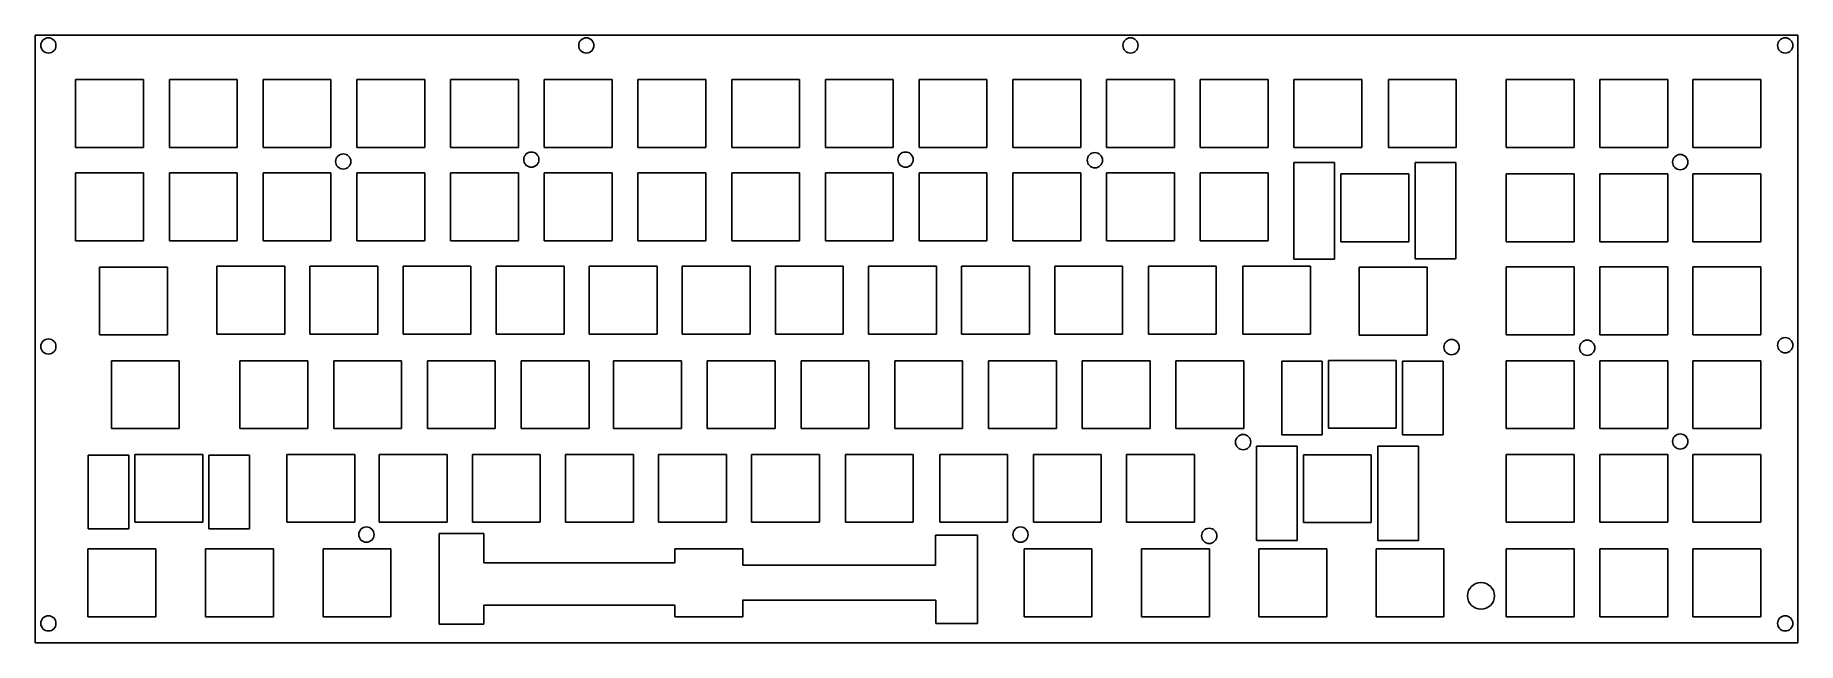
# Model space of a CAD drawing. Extents: x 25 to 384, y -126 to -3.
import ezdxf

# ---------------------------------------------------------------- set-up
doc = ezdxf.new("R2010")
doc.units = 0
doc.layers.add('BLACK', color=7, linetype='CONTINUOUS')

msp = doc.modelspace()

# ---------------------------------------------------------------- linework, layer by layer
at = {"layer": 'BLACK', "linetype": 'CONTINUOUS'}
for p, q in [((25.273, -2.794), (383.54, -2.794)), ((25.273, -126.238), (25.273, -2.794)), ((383.54, -2.794), (383.54, -126.238)), ((33.486, -25.569), (33.486, -11.769)), ((33.486, -11.769), (47.286, -11.769)), ((47.286, -11.769), (47.286, -25.569)), ((52.536, -25.569), (52.536, -11.769)), ((52.536, -11.769), (66.336, -11.769)), ((66.336, -11.769), (66.336, -25.569)), ((71.586, -25.569), (71.586, -11.769)), ((71.586, -11.769), (85.386, -11.769)), ((85.386, -11.769), (85.386, -25.569)), ((90.636, -25.569), (90.636, -11.769)), ((90.636, -11.769), (104.436, -11.769)), ((104.436, -11.769), (104.436, -25.569)), ((109.686, -25.569), (109.686, -11.769)), ((109.686, -11.769), (123.486, -11.769)), ((123.486, -11.769), (123.486, -25.569)), ((128.736, -25.569), (128.736, -11.769)), ((128.736, -11.769), (142.536, -11.769)), ((142.536, -11.769), (142.536, -25.569)), ((147.786, -25.569), (147.786, -11.769)), ((147.786, -11.769), (161.586, -11.769)), ((161.586, -11.769), (161.586, -25.569)), ((166.836, -25.569), (166.836, -11.769)), ((166.836, -11.769), (180.636, -11.769)), ((180.636, -11.769), (180.636, -25.569)), ((185.886, -25.569), (185.886, -11.769)), ((185.886, -11.769), (199.686, -11.769)), ((199.686, -11.769), (199.686, -25.569)), ((204.936, -25.569), (204.936, -11.769)), ((204.936, -11.769), (218.736, -11.769)), ((218.736, -11.769), (218.736, -25.569)), ((223.986, -25.569), (223.986, -11.769)), ((223.986, -11.769), (237.786, -11.769)), ((237.786, -11.769), (237.786, -25.569)), ((243.036, -25.569), (243.036, -11.769)), ((243.036, -11.769), (256.836, -11.769)), ((256.836, -11.769), (256.836, -25.569)), ((262.086, -25.569), (262.086, -11.769)), ((262.086, -11.769), (275.886, -11.769)), ((275.886, -11.769), (275.886, -25.569)), ((281.136, -25.569), (281.136, -11.769)), ((281.136, -11.769), (294.936, -11.769)), ((294.936, -11.769), (294.936, -25.569)), ((300.334, -25.569), (300.334, -11.769)), ((300.334, -11.769), (314.134, -11.769)), ((314.134, -11.769), (314.134, -25.569)), ((324.265, -25.569), (324.265, -11.769)), ((324.265, -11.769), (338.065, -11.769)), ((338.065, -11.769), (338.065, -25.569)), ((343.315, -25.569), (343.315, -11.769)), ((343.315, -11.769), (357.115, -11.769)), ((357.115, -11.769), (357.115, -25.569)), ((362.238, -25.569), (362.238, -11.769)), ((362.238, -11.769), (376.038, -11.769)), ((376.038, -11.769), (376.038, -25.569)), ((47.286, -25.569), (33.486, -25.569)), ((66.336, -25.569), (52.536, -25.569)), ((85.386, -25.569), (71.586, -25.569)), ((104.436, -25.569), (90.636, -25.569)), ((123.486, -25.569), (109.686, -25.569)), ((142.536, -25.569), (128.736, -25.569)), ((161.586, -25.569), (147.786, -25.569)), ((180.636, -25.569), (166.836, -25.569)), ((199.686, -25.569), (185.886, -25.569)), ((218.736, -25.569), (204.936, -25.569)), ((237.786, -25.569), (223.986, -25.569)), ((256.836, -25.569), (243.036, -25.569)), ((275.886, -25.569), (262.086, -25.569)), ((281.093, -28.646), (281.093, -48.266)), ((281.093, -28.646), (289.353, -28.646)), ((294.936, -25.569), (281.136, -25.569)), ((289.353, -28.646), (289.353, -48.266)), ((314.134, -25.569), (300.334, -25.569)), ((305.773, -28.646), (305.773, -48.236)), ((305.773, -28.646), (314.033, -28.646)), ((314.033, -28.646), (314.033, -48.236)), ((338.065, -25.569), (324.265, -25.569)), ((357.115, -25.569), (343.315, -25.569)), ((376.038, -25.569), (362.238, -25.569)), ((33.486, -44.5739), (33.486, -30.7739)), ((33.486, -30.7739), (47.286, -30.7739)), ((47.286, -30.7739), (47.286, -44.5739)), ((52.536, -44.5739), (52.536, -30.7739)), ((52.536, -30.7739), (66.336, -30.7739)), ((66.336, -30.7739), (66.336, -44.5739)), ((71.586, -44.5739), (71.586, -30.7739)), ((71.586, -30.7739), (85.386, -30.7739)), ((85.386, -30.7739), (85.386, -44.5739)), ((90.636, -44.5739), (90.636, -30.7739)), ((90.636, -30.7739), (104.436, -30.7739)), ((104.436, -30.7739), (104.436, -44.5739)), ((109.686, -44.5739), (109.686, -30.7739)), ((109.686, -30.7739), (123.486, -30.7739)), ((123.486, -30.7739), (123.486, -44.5739)), ((128.736, -44.5739), (128.736, -30.7739)), ((128.736, -30.7739), (142.536, -30.7739)), ((142.536, -30.7739), (142.536, -44.5739)), ((147.786, -44.5739), (147.786, -30.7739)), ((147.786, -30.7739), (161.586, -30.7739)), ((161.586, -30.7739), (161.586, -44.5739)), ((166.836, -44.5739), (166.836, -30.7739)), ((166.836, -30.7739), (180.636, -30.7739)), ((180.636, -30.7739), (180.636, -44.5739)), ((185.886, -44.5739), (185.886, -30.7739)), ((185.886, -30.7739), (199.686, -30.7739)), ((199.686, -30.7739), (199.686, -44.5739)), ((204.936, -44.5739), (204.936, -30.7739)), ((204.936, -30.7739), (218.736, -30.7739)), ((218.736, -30.7739), (218.736, -44.5739)), ((223.986, -44.5739), (223.986, -30.7739)), ((223.986, -30.7739), (237.786, -30.7739)), ((237.786, -30.7739), (237.786, -44.5739)), ((243.036, -44.5739), (243.036, -30.7739)), ((243.036, -30.7739), (256.836, -30.7739)), ((256.836, -30.7739), (256.836, -44.5739)), ((262.086, -44.5739), (262.086, -30.7739)), ((262.086, -30.7739), (275.886, -30.7739)), ((275.886, -30.7739), (275.886, -44.5739)), ((290.693, -44.746), (290.693, -30.946)), ((290.693, -30.946), (304.493, -30.946)), ((304.493, -30.946), (304.493, -44.746)), ((324.265, -44.746), (324.265, -30.946)), ((324.265, -30.946), (338.065, -30.946)), ((338.065, -30.946), (338.065, -44.746)), ((343.315, -44.746), (343.315, -30.946)), ((343.315, -30.946), (357.115, -30.946)), ((357.115, -30.946), (357.115, -44.746)), ((362.238, -44.746), (362.238, -30.946)), ((362.238, -30.946), (376.038, -30.946)), ((376.038, -30.946), (376.038, -44.746)), ((47.286, -44.5739), (33.486, -44.5739)), ((66.336, -44.5739), (52.536, -44.5739)), ((85.386, -44.5739), (71.586, -44.5739)), ((104.436, -44.5739), (90.636, -44.5739)), ((123.486, -44.5739), (109.686, -44.5739)), ((142.536, -44.5739), (128.736, -44.5739)), ((161.586, -44.5739), (147.786, -44.5739)), ((180.636, -44.5739), (166.836, -44.5739)), ((199.686, -44.5739), (185.886, -44.5739)), ((218.736, -44.5739), (204.936, -44.5739)), ((237.786, -44.5739), (223.986, -44.5739)), ((256.836, -44.5739), (243.036, -44.5739)), ((275.886, -44.5739), (262.086, -44.5739)), ((304.493, -44.746), (290.693, -44.746)), ((338.065, -44.746), (324.265, -44.746)), ((357.115, -44.746), (343.315, -44.746)), ((376.038, -44.746), (362.238, -44.746)), ((38.3647, -63.6852), (38.3647, -49.8852)), ((38.3647, -49.8852), (52.1647, -49.8852)), ((52.1647, -49.8852), (52.1647, -63.6852)), ((62.188, -63.542), (62.188, -49.742)), ((62.188, -49.742), (75.988, -49.742)), ((75.988, -49.742), (75.988, -63.542)), ((81.111, -63.542), (81.111, -49.742)), ((81.111, -49.742), (94.911, -49.742)), ((94.911, -49.742), (94.911, -63.542)), ((100.034, -63.542), (100.034, -49.742)), ((100.034, -49.742), (113.834, -49.742)), ((113.834, -49.742), (113.834, -63.542)), ((118.957, -63.542), (118.957, -49.742)), ((118.957, -49.742), (132.757, -49.742)), ((132.757, -49.742), (132.757, -63.542)), ((137.88, -63.542), (137.88, -49.742)), ((137.88, -49.742), (151.68, -49.742)), ((151.68, -49.742), (151.68, -63.542)), ((156.803, -63.542), (156.803, -49.742)), ((156.803, -49.742), (170.603, -49.742)), ((170.603, -49.742), (170.603, -63.542)), ((175.726, -63.542), (175.726, -49.742)), ((175.726, -49.742), (189.526, -49.742)), ((189.526, -49.742), (189.526, -63.542)), ((194.649, -63.542), (194.649, -49.742)), ((194.649, -49.742), (208.449, -49.742)), ((208.449, -49.742), (208.449, -63.542)), ((213.572, -63.542), (213.572, -49.742)), ((213.572, -49.742), (227.372, -49.742)), ((227.372, -49.742), (227.372, -63.542)), ((232.495, -63.542), (232.495, -49.742)), ((232.495, -49.742), (246.295, -49.742)), ((246.295, -49.742), (246.295, -63.542)), ((251.545, -63.542), (251.545, -49.742)), ((251.545, -49.742), (265.345, -49.742)), ((265.345, -49.742), (265.345, -63.542)), ((270.722, -63.542), (270.722, -49.742)), ((270.722, -49.742), (284.522, -49.742)), ((281.093, -48.266), (289.353, -48.266)), ((284.522, -49.742), (284.522, -63.542)), ((294.408, -63.7325), (294.408, -49.9325)), ((294.408, -49.9325), (308.208, -49.9325)), ((305.773, -48.236), (314.033, -48.236)), ((308.208, -49.9325), (308.208, -63.7325)), ((324.265, -63.669), (324.265, -49.869)), ((324.265, -49.869), (338.065, -49.869)), ((338.065, -49.869), (338.065, -63.669)), ((343.315, -63.669), (343.315, -49.869)), ((343.315, -49.869), (357.115, -49.869)), ((357.115, -49.869), (357.115, -63.669)), ((362.238, -63.669), (362.238, -49.869)), ((362.238, -49.869), (376.038, -49.869)), ((376.038, -49.869), (376.038, -63.669)), ((52.1647, -63.6852), (38.3647, -63.6852)), ((75.988, -63.542), (62.188, -63.542)), ((94.911, -63.542), (81.111, -63.542)), ((113.834, -63.542), (100.034, -63.542)), ((132.757, -63.542), (118.957, -63.542)), ((151.68, -63.542), (137.88, -63.542)), ((170.603, -63.542), (156.803, -63.542)), ((189.526, -63.542), (175.726, -63.542)), ((208.449, -63.542), (194.649, -63.542)), ((227.372, -63.542), (213.572, -63.542)), ((246.295, -63.542), (232.495, -63.542)), ((265.345, -63.542), (251.545, -63.542)), ((284.522, -63.542), (270.722, -63.542)), ((308.208, -63.7325), (294.408, -63.7325)), ((338.065, -63.669), (324.265, -63.669)), ((357.115, -63.669), (343.315, -63.669)), ((376.038, -63.669), (362.238, -63.669)), ((40.7472, -82.719), (40.7472, -68.919)), ((40.7472, -68.919), (54.5472, -68.919)), ((54.5472, -68.919), (54.5472, -82.719)), ((66.887, -82.719), (66.887, -68.919)), ((66.887, -68.919), (80.687, -68.919)), ((80.687, -68.919), (80.687, -82.719)), ((85.937, -82.719), (85.937, -68.919)), ((85.937, -68.919), (99.737, -68.919)), ((99.737, -68.919), (99.737, -82.719)), ((104.987, -82.719), (104.987, -68.919)), ((104.987, -68.919), (118.787, -68.919)), ((118.787, -68.919), (118.787, -82.719)), ((124.037, -82.719), (124.037, -68.919)), ((124.037, -68.919), (137.837, -68.919)), ((137.837, -68.919), (137.837, -82.719)), ((142.833, -82.719), (142.833, -68.919)), ((142.833, -68.919), (156.633, -68.919)), ((156.633, -68.919), (156.633, -82.719)), ((161.883, -82.719), (161.883, -68.919)), ((161.883, -68.919), (175.683, -68.919)), ((175.683, -68.919), (175.683, -82.719)), ((180.933, -82.719), (180.933, -68.919)), ((180.933, -68.919), (194.733, -68.919)), ((194.733, -68.919), (194.733, -82.719)), ((199.983, -82.719), (199.983, -68.919)), ((199.983, -68.919), (213.783, -68.919)), ((213.783, -68.919), (213.783, -82.719)), ((219.033, -82.719), (219.033, -68.919)), ((219.033, -68.919), (232.833, -68.919)), ((232.833, -68.919), (232.833, -82.719)), ((238.083, -82.719), (238.083, -68.919)), ((238.083, -68.919), (251.883, -68.919)), ((251.883, -68.919), (251.883, -82.719)), ((257.133, -82.719), (257.133, -68.919)), ((257.133, -68.919), (270.933, -68.919)), ((270.933, -68.919), (270.933, -82.719)), ((278.641, -69.0055), (286.901, -69.0055)), ((278.641, -69.0055), (278.641, -84.0055)), ((286.901, -69.0055), (286.901, -84.0055)), ((288.121, -82.6555), (288.121, -68.8555)), ((288.121, -68.8555), (301.921, -68.8555)), ((301.921, -68.8555), (301.921, -82.6555)), ((303.181, -69.0055), (311.441, -69.0055)), ((303.181, -69.0055), (303.181, -84.0055)), ((311.441, -69.0055), (311.441, -84.0055)), ((324.265, -82.719), (324.265, -68.919)), ((324.265, -68.919), (338.065, -68.919)), ((338.065, -68.919), (338.065, -82.719)), ((343.315, -82.719), (343.315, -68.919)), ((343.315, -68.919), (357.115, -68.919)), ((357.115, -68.919), (357.115, -82.719)), ((362.238, -82.719), (362.238, -68.919)), ((362.238, -68.919), (376.038, -68.919)), ((376.038, -68.919), (376.038, -82.719)), ((54.5472, -82.719), (40.7472, -82.719)), ((80.687, -82.719), (66.887, -82.719)), ((99.737, -82.719), (85.937, -82.719)), ((118.787, -82.719), (104.987, -82.719)), ((137.837, -82.719), (124.037, -82.719)), ((156.633, -82.719), (142.833, -82.719)), ((175.683, -82.719), (161.883, -82.719)), ((194.733, -82.719), (180.933, -82.719)), ((213.783, -82.719), (199.983, -82.719)), ((232.833, -82.719), (219.033, -82.719)), ((251.883, -82.719), (238.083, -82.719)), ((270.933, -82.719), (257.133, -82.719)), ((278.641, -84.0055), (286.901, -84.0055)), ((301.921, -82.6555), (288.121, -82.6555)), ((303.181, -84.0055), (311.441, -84.0055)), ((338.065, -82.719), (324.265, -82.719)), ((357.115, -82.719), (343.315, -82.719)), ((376.038, -82.719), (362.238, -82.719)), ((36.0297, -88.119), (44.2897, -88.119)), ((36.0297, -88.119), (36.0297, -103.119)), ((44.2897, -88.119), (44.2897, -103.119)), ((45.5097, -101.769), (45.5097, -87.969)), ((45.5097, -87.969), (59.3097, -87.969)), ((59.3097, -87.969), (59.3097, -101.769)), ((60.5697, -88.119), (68.8297, -88.119)), ((60.5697, -88.119), (60.5697, -103.119)), ((68.8297, -88.119), (68.8297, -103.119)), ((76.412, -101.769), (76.412, -87.969)), ((76.412, -87.969), (90.212, -87.969)), ((90.212, -87.969), (90.212, -101.769)), ((95.208, -101.769), (95.208, -87.969)), ((95.208, -87.969), (109.008, -87.969)), ((109.008, -87.969), (109.008, -101.769)), ((114.131, -101.769), (114.131, -87.969)), ((114.131, -87.969), (127.931, -87.969)), ((127.931, -87.969), (127.931, -101.769)), ((133.054, -101.769), (133.054, -87.969)), ((133.054, -87.969), (146.854, -87.969)), ((146.854, -87.969), (146.854, -101.769)), ((151.977, -101.769), (151.977, -87.969)), ((151.977, -87.969), (165.777, -87.969)), ((165.777, -87.969), (165.777, -101.769)), ((170.9, -101.769), (170.9, -87.969)), ((170.9, -87.969), (184.7, -87.969)), ((184.7, -87.969), (184.7, -101.769)), ((189.95, -101.769), (189.95, -87.969)), ((189.95, -87.969), (203.75, -87.969)), ((203.75, -87.969), (203.75, -101.769)), ((209.127, -101.769), (209.127, -87.969)), ((209.127, -87.969), (222.927, -87.969)), ((222.927, -87.969), (222.927, -101.769)), ((228.177, -101.769), (228.177, -87.969)), ((228.177, -87.969), (241.977, -87.969)), ((241.977, -87.969), (241.977, -101.769)), ((247.1, -101.769), (247.1, -87.969)), ((247.1, -87.969), (260.9, -87.969)), ((260.9, -87.969), (260.9, -101.769)), ((273.511, -86.3225), (281.771, -86.3225)), ((273.511, -86.3225), (273.511, -105.432)), ((281.771, -86.3225), (281.771, -105.432)), ((283.041, -101.832), (283.041, -88.0325)), ((283.041, -88.0325), (296.841, -88.0325)), ((296.841, -88.0325), (296.841, -101.832)), ((298.161, -86.3225), (306.421, -86.3225)), ((298.161, -86.3225), (298.161, -105.432)), ((306.421, -86.3225), (306.421, -105.432)), ((324.265, -101.769), (324.265, -87.969)), ((324.265, -87.969), (338.065, -87.969)), ((338.065, -87.969), (338.065, -101.769)), ((343.315, -101.769), (343.315, -87.969)), ((343.315, -87.969), (357.115, -87.969)), ((357.115, -87.969), (357.115, -101.769)), ((362.238, -101.769), (362.238, -87.969)), ((362.238, -87.969), (376.038, -87.969)), ((376.038, -87.969), (376.038, -101.769)), ((36.0297, -103.119), (44.2897, -103.119)), ((59.3097, -101.769), (45.5097, -101.769)), ((60.5697, -103.119), (68.8297, -103.119)), ((90.212, -101.769), (76.412, -101.769)), ((109.008, -101.769), (95.208, -101.769)), ((127.931, -101.769), (114.131, -101.769)), ((146.854, -101.769), (133.054, -101.769)), ((165.777, -101.769), (151.977, -101.769)), ((184.7, -101.769), (170.9, -101.769)), ((203.75, -101.769), (189.95, -101.769)), ((222.927, -101.769), (209.127, -101.769)), ((241.977, -101.769), (228.177, -101.769)), ((260.9, -101.769), (247.1, -101.769)), ((296.841, -101.832), (283.041, -101.832)), ((338.065, -101.769), (324.265, -101.769)), ((357.115, -101.769), (343.315, -101.769)), ((376.038, -101.769), (362.238, -101.769)), ((35.9847, -120.946), (35.9847, -107.146)), ((35.9847, -107.146), (49.7847, -107.146)), ((49.7847, -107.146), (49.7847, -120.946)), ((59.902, -120.946), (59.902, -107.146)), ((59.902, -107.146), (73.702, -107.146)), ((73.702, -107.146), (73.702, -120.946)), ((83.778, -120.946), (83.778, -107.146)), ((83.778, -107.146), (97.578, -107.146)), ((97.578, -107.146), (97.578, -120.946)), ((107.379, -104.046), (107.379, -122.446)), ((116.459, -104.046), (107.379, -104.046)), ((116.459, -109.982), (116.459, -104.046)), ((155.254, -107.146), (155.254, -109.982)), ((155.254, -107.146), (169.079, -107.146)), ((169.089, -107.146), (169.089, -110.476)), ((208.279, -104.346), (216.779, -104.346)), ((208.279, -104.346), (208.279, -110.471)), ((216.779, -122.346), (216.779, -104.346)), ((226.272, -120.946), (226.272, -107.146)), ((226.272, -107.146), (240.072, -107.146)), ((240.072, -107.146), (240.072, -120.946)), ((250.148, -120.946), (250.148, -107.146)), ((250.148, -107.146), (263.948, -107.146)), ((263.948, -107.146), (263.948, -120.946)), ((273.511, -105.432), (281.771, -105.432)), ((274.024, -120.946), (274.024, -107.146)), ((274.024, -107.146), (287.824, -107.146)), ((287.824, -107.146), (287.824, -120.946)), ((297.83, -120.946), (297.83, -107.146)), ((297.83, -107.146), (311.63, -107.146)), ((298.161, -105.432), (306.421, -105.432)), ((311.63, -107.146), (311.63, -120.946)), ((324.265, -120.946), (324.265, -107.146)), ((324.265, -107.146), (338.065, -107.146)), ((338.065, -107.146), (338.065, -120.946)), ((343.315, -120.946), (343.315, -107.146)), ((343.315, -107.146), (357.115, -107.146)), ((357.115, -107.146), (357.115, -120.946)), ((362.238, -120.946), (362.238, -107.146)), ((362.238, -107.146), (376.038, -107.146)), ((376.038, -107.146), (376.038, -120.946)), ((116.459, -109.982), (155.254, -109.982)), ((169.089, -110.476), (208.279, -110.471)), ((208.319, -117.586), (169.069, -117.586)), ((169.079, -117.596), (169.079, -120.946)), ((208.319, -117.586), (208.329, -122.346)), ((49.7847, -120.946), (35.9847, -120.946)), ((73.702, -120.946), (59.902, -120.946)), ((97.578, -120.946), (83.778, -120.946)), ((116.459, -118.618), (116.459, -122.446)), ((116.459, -118.618), (155.279, -118.618)), ((155.279, -120.946), (155.279, -118.621)), ((169.079, -120.946), (155.279, -120.946)), ((240.072, -120.946), (226.272, -120.946)), ((263.948, -120.946), (250.148, -120.946)), ((287.824, -120.946), (274.024, -120.946)), ((311.63, -120.946), (297.83, -120.946)), ((338.065, -120.946), (324.265, -120.946)), ((357.115, -120.946), (343.315, -120.946)), ((376.038, -120.946), (362.238, -120.946)), ((107.379, -122.446), (116.459, -122.446)), ((208.329, -122.346), (216.779, -122.346)), ((25.273, -126.238), (383.54, -126.238))]:
    msp.add_line(p, q, dxfattribs=at)
at = {"layer": 'BLACK'}
for centre, radius in [((27.94, -4.858), 1.55), ((137.287, -4.858), 1.55), ((247.904, -4.858), 1.55), ((381, -4.858), 1.55), ((87.884, -28.448), 1.55), ((126.111, -28.067), 1.55), ((202.184, -28.067), 1.55), ((240.665, -28.194), 1.55), ((359.664, -28.575), 1.55), ((381, -65.786), 1.55), ((27.94, -66.04), 1.55), ((313.182, -66.167), 1.55), ((340.741, -66.294), 1.55), ((270.79, -85.471), 1.55), ((359.664, -85.344), 1.55), ((92.583, -104.267), 1.55), ((225.552, -104.267), 1.55), ((263.906, -104.521), 1.55), ((319.151, -116.709), 2.7268), ((27.94, -122.301), 1.55), ((381, -122.301), 1.55)]:
    msp.add_circle(centre, radius, dxfattribs=at)

doc.saveas('drawing.dxf')
